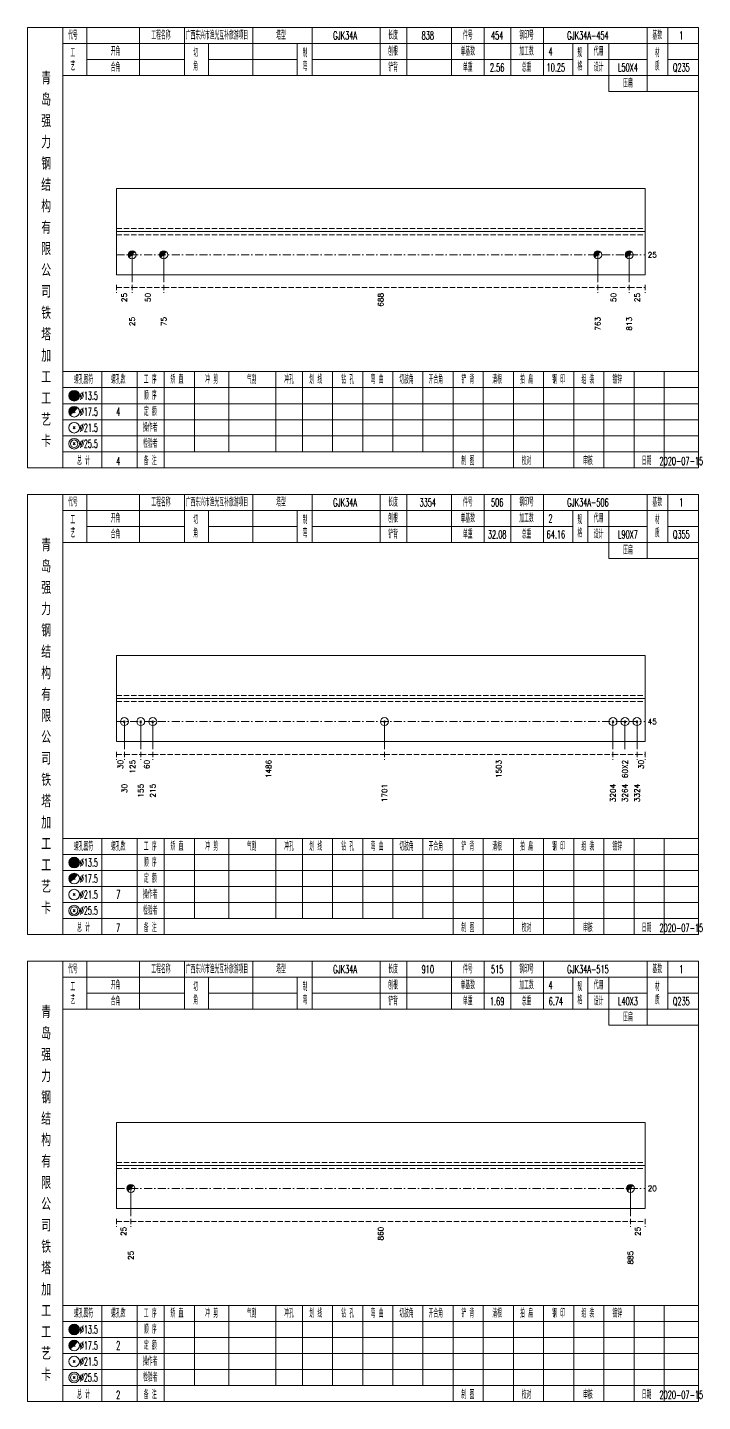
# Model space of a CAD drawing. Extents: x 0 to 2606, y -377 to 6479.
# Drawn here: x 523 to 776, y 4200 to 4715 of the extents above; entities that cross this region are included whole.
import ezdxf
from ezdxf.enums import TextEntityAlignment as Align

# ---------------------------------------------------------------- set-up
doc = ezdxf.new("R2010")
doc.units = 0
doc.header["$MEASUREMENT"] = 0
doc.linetypes.add('一点画线', pattern=[5.2, 3, -1, 0.2, -1])
doc.linetypes.add('虚线', pattern=[2.75, 2, -0.75])
doc.layers.get('0').update_dxf_attribs({"linetype": 'CONTINUOUS', "lineweight": 25})
doc.layers.add('1', color=7, linetype='CONTINUOUS', lineweight=25)
doc.layers.add('4', color=7, linetype='CONTINUOUS', lineweight=25)
doc.styles.get("Standard").update_dxf_attribs({"font": 'simplex.shx', "width": 0.7, "height": 3, "bigfont": 'gbhzfs.shx'})

msp = doc.modelspace()

# ---------------------------------------------------------------- linework, layer by layer
at = {"color": 7, "linetype": 'Continuous', "lineweight": 18}
for p, q in [((556.1, 4654.7), (556.1, 4622.3)), ((556.1, 4654.7), (754.2, 4654.7)), ((754.2, 4654.7), (754.2, 4622.3)), ((556.1, 4638.5), (754.2, 4638.5)), ((556.1, 4479.67), (556.1, 4447.33)), ((556.1, 4479.67), (754.2, 4479.67)), ((754.2, 4479.67), (754.2, 4447.33)), ((556.1, 4463.5), (754.2, 4463.5)), ((556.1, 4304.62), (556.1, 4272.38)), ((556.1, 4304.62), (754.2, 4304.62)), ((754.2, 4304.62), (754.2, 4272.38)), ((556.1, 4288.5), (754.2, 4288.5))]:
    msp.add_line(p, q, dxfattribs=at)
at = {"color": 1, "linetype": '虚线', "lineweight": 18}
for p, q in [((556.1, 4639.7), (754.2, 4639.7)), ((556.1, 4637.3), (754.2, 4637.3)), ((556.1, 4464.67), (754.2, 4464.67)), ((556.1, 4462.33), (754.2, 4462.33)), ((556.1, 4289.62), (754.2, 4289.62)), ((556.1, 4287.38), (754.2, 4287.38))]:
    msp.add_line(p, q, dxfattribs=at)
at = {"color": 3, "linetype": '一点画线', "lineweight": 13}
for p, q in [((556.1, 4629.8), (754.2, 4629.8)), ((556.1, 4454.83), (754.2, 4454.83)), ((556.1, 4279.88), (754.2, 4279.88))]:
    msp.add_line(p, q, dxfattribs=at)
at = {"color": 7, "linetype": 'Continuous', "lineweight": 13}
for p, q in [((562.01, 4629.8), (562.01, 4619.5)), ((573.83, 4629.8), (573.83, 4619.5)), ((736.47, 4629.8), (736.47, 4619.5)), ((748.29, 4629.8), (748.29, 4619.5)), ((559.1, 4454.83), (559.1, 4444.5)), ((565.25, 4454.83), (565.25, 4444.5)), ((569.75, 4454.83), (569.75, 4444.5)), ((656.57, 4454.83), (656.57, 4444.5)), ((742.2, 4454.83), (742.2, 4444.5)), ((746.7, 4454.83), (746.7, 4444.5)), ((751.2, 4454.83), (751.2, 4444.5)), ((561.54, 4279.88), (561.54, 4269.5)), ((748.76, 4279.88), (748.76, 4269.5))]:
    msp.add_line(p, q, dxfattribs=at)
at = {"color": 8, "linetype": '虚线', "lineweight": 9}
for p, q in [((556.1, 4618.5), (556.1, 4615.5)), ((556.1, 4617.5), (562.01, 4617.5)), ((562.01, 4618.5), (562.01, 4615.5)), ((562.01, 4618.5), (562.01, 4615.5)), ((562.01, 4617.5), (573.83, 4617.5)), ((573.83, 4618.5), (573.83, 4615.5)), ((573.83, 4618.5), (573.83, 4615.5)), ((573.83, 4617.5), (736.47, 4617.5)), ((736.47, 4618.5), (736.47, 4615.5)), ((736.47, 4618.5), (736.47, 4615.5)), ((736.47, 4617.5), (748.29, 4617.5)), ((748.29, 4618.5), (748.29, 4615.5)), ((748.29, 4618.5), (748.29, 4615.5)), ((748.29, 4617.5), (754.2, 4617.5)), ((754.2, 4618.5), (754.2, 4615.5)), ((556.1, 4443.5), (556.1, 4440.5)), ((556.1, 4442.5), (559.1, 4442.5)), ((559.1, 4443.5), (559.1, 4440.5)), ((559.1, 4443.5), (559.1, 4440.5)), ((559.1, 4442.5), (565.25, 4442.5)), ((565.25, 4443.5), (565.25, 4440.5)), ((565.25, 4443.5), (565.25, 4440.5)), ((565.25, 4442.5), (569.75, 4442.5)), ((569.75, 4443.5), (569.75, 4440.5)), ((569.75, 4443.5), (569.75, 4440.5)), ((569.75, 4442.5), (656.57, 4442.5)), ((656.57, 4443.5), (656.57, 4440.5)), ((656.57, 4443.5), (656.57, 4440.5)), ((656.57, 4442.5), (742.2, 4442.5)), ((742.2, 4443.5), (742.2, 4440.5)), ((742.2, 4443.5), (742.2, 4440.5)), ((742.2, 4442.5), (751.2, 4442.5)), ((751.2, 4443.5), (751.2, 4440.5)), ((751.2, 4443.5), (751.2, 4440.5)), ((751.2, 4442.5), (754.2, 4442.5)), ((754.2, 4443.5), (754.2, 4440.5)), ((556.1, 4268.5), (556.1, 4265.5)), ((556.1, 4267.5), (561.54, 4267.5)), ((561.54, 4268.5), (561.54, 4265.5)), ((561.54, 4268.5), (561.54, 4265.5)), ((561.54, 4267.5), (748.76, 4267.5)), ((748.76, 4268.5), (748.76, 4265.5)), ((748.76, 4268.5), (748.76, 4265.5)), ((748.76, 4267.5), (754.2, 4267.5)), ((754.2, 4268.5), (754.2, 4265.5))]:
    msp.add_line(p, q, dxfattribs=at)
at = {"layer": '1', "color": 7, "linetype": 'Continuous', "lineweight": 0}
for p, q in [((561.71, 4629.5), (562.31, 4630.1)), ((561.71, 4630.1), (562.31, 4629.5)), ((573.53, 4629.5), (574.13, 4630.1)), ((573.53, 4630.1), (574.13, 4629.5)), ((736.17, 4629.5), (736.77, 4630.1)), ((736.17, 4630.1), (736.77, 4629.5)), ((747.99, 4629.5), (748.59, 4630.1)), ((747.99, 4630.1), (748.59, 4629.5)), ((561.24, 4279.57), (561.84, 4280.18)), ((561.24, 4280.18), (561.84, 4279.57)), ((748.46, 4279.57), (749.06, 4280.18)), ((748.46, 4280.18), (749.06, 4279.57))]:
    msp.add_line(p, q, dxfattribs=at)
at = {"layer": '1', "color": 7, "linetype": 'Continuous', "lineweight": 18}
for p, q in [((556.1, 4622.3), (754.2, 4622.3)), ((556.1, 4447.33), (754.2, 4447.33)), ((556.1, 4272.38), (754.2, 4272.38))]:
    msp.add_line(p, q, dxfattribs=at)
at = {"layer": '1', "color": 7, "linetype": 'Continuous', "lineweight": 13}
for p, q in [((558.8, 4454.53), (559.4, 4455.13)), ((559.4, 4454.53), (558.8, 4455.13)), ((564.95, 4454.53), (565.55, 4455.13)), ((565.55, 4454.53), (564.95, 4455.13)), ((569.45, 4454.53), (570.05, 4455.13)), ((570.05, 4454.53), (569.45, 4455.13)), ((656.27, 4454.53), (656.87, 4455.13)), ((656.87, 4454.53), (656.27, 4455.13)), ((741.9, 4454.53), (742.5, 4455.13)), ((742.5, 4454.53), (741.9, 4455.13)), ((746.4, 4454.53), (747, 4455.13)), ((747, 4454.53), (746.4, 4455.13)), ((750.9, 4454.53), (751.5, 4455.13)), ((751.5, 4454.53), (750.9, 4455.13))]:
    msp.add_line(p, q, dxfattribs=at)
for centre in [(562.01, 4629.8), (573.83, 4629.8), (736.47, 4629.8), (748.29, 4629.8), (559.1, 4454.83), (565.25, 4454.83), (569.75, 4454.83), (656.57, 4454.83), (742.2, 4454.83), (746.7, 4454.83), (751.2, 4454.83), (561.54, 4279.88), (748.76, 4279.88)]:
    msp.add_circle(centre, 1.5, dxfattribs=at)
for centre, radius in [((562.01, 4629.8), 1.35), ((562.01, 4629.8), 1.2), ((562.01, 4629.8), 1.05), ((562.01, 4629.8), 0.9), ((562.01, 4629.8), 0.75), ((562.01, 4629.8), 0.6), ((562.01, 4629.8), 0.45), ((562.01, 4629.8), 0.3), ((562.01, 4629.8), 0.15), ((573.83, 4629.8), 1.35), ((573.83, 4629.8), 1.2), ((573.83, 4629.8), 1.05), ((573.83, 4629.8), 0.9), ((573.83, 4629.8), 0.75), ((573.83, 4629.8), 0.6), ((573.83, 4629.8), 0.45), ((573.83, 4629.8), 0.3), ((573.83, 4629.8), 0.15), ((736.47, 4629.8), 1.35), ((736.47, 4629.8), 1.2), ((736.47, 4629.8), 1.05), ((736.47, 4629.8), 0.9), ((736.47, 4629.8), 0.75), ((736.47, 4629.8), 0.6), ((736.47, 4629.8), 0.45), ((736.47, 4629.8), 0.3), ((736.47, 4629.8), 0.15), ((748.29, 4629.8), 1.35), ((748.29, 4629.8), 1.2), ((748.29, 4629.8), 1.05), ((748.29, 4629.8), 0.9), ((748.29, 4629.8), 0.75), ((748.29, 4629.8), 0.6), ((748.29, 4629.8), 0.45), ((748.29, 4629.8), 0.3), ((748.29, 4629.8), 0.15), ((561.54, 4279.88), 1.35), ((561.54, 4279.88), 1.2), ((561.54, 4279.88), 1.05), ((561.54, 4279.88), 0.9), ((561.54, 4279.88), 0.75), ((561.54, 4279.88), 0.6), ((561.54, 4279.88), 0.45), ((561.54, 4279.88), 0.3), ((561.54, 4279.88), 0.15), ((748.76, 4279.88), 1.35), ((748.76, 4279.88), 1.2), ((748.76, 4279.88), 1.05), ((748.76, 4279.88), 0.9), ((748.76, 4279.88), 0.75), ((748.76, 4279.88), 0.6), ((748.76, 4279.88), 0.45), ((748.76, 4279.88), 0.3), ((748.76, 4279.88), 0.15)]:
    msp.add_arc(centre, radius, 45, 225, dxfattribs=at)
at = {"layer": '4', "color": 1, "linetype": 'Continuous', "lineweight": 18}
for p, q in [((536.1, 4550), (536.1, 4715)), ((545, 4697), (545, 4715)), ((564.8, 4697), (564.8, 4715)), ((581.6, 4697), (581.6, 4715)), ((607.2, 4697), (607.2, 4715)), ((629.5, 4697), (629.5, 4715)), ((655, 4697), (655, 4715)), ((665, 4697), (665, 4715)), ((681.7, 4697), (681.7, 4715)), ((693.9, 4697), (693.9, 4715)), ((703.9, 4697), (703.9, 4715)), ((716.1, 4697), (716.1, 4715)), ((755, 4691), (755, 4715)), ((762.8, 4697), (762.8, 4715)), ((536.1, 4709), (774.2, 4709)), ((590.6, 4697), (590.6, 4709)), ((623.9, 4697), (623.9, 4709)), ((727.2, 4697), (727.2, 4709)), ((732.8, 4697), (732.8, 4709)), ((740.6, 4691), (740.6, 4709)), ((545, 4703), (581.6, 4703)), ((590.6, 4703), (623.9, 4703)), ((629.5, 4703), (727.2, 4703)), ((732.8, 4703), (755, 4703)), ((762.8, 4703), (774.2, 4703)), ((536.1, 4697), (774.2, 4697)), ((740.6, 4691), (774.2, 4691)), ((536.1, 4586), (774.2, 4586)), ((550.6, 4550), (550.6, 4586)), ((563.9, 4550), (563.9, 4586)), ((574, 4550), (574, 4586)), ((585.4, 4556), (585.4, 4586)), ((598.3, 4556), (598.3, 4586)), ((615.9, 4556), (615.9, 4586)), ((625.8, 4556), (625.8, 4586)), ((637.1, 4556), (637.1, 4586)), ((648.4, 4556), (648.4, 4586)), ((659.7, 4556), (659.7, 4586)), ((670.9, 4556), (670.9, 4586)), ((682.3, 4556), (682.3, 4586)), ((693.6, 4556), (693.6, 4586)), ((704.9, 4556), (704.9, 4586)), ((716.2, 4556), (716.2, 4586)), ((727.5, 4556), (727.5, 4586)), ((738.8, 4556), (738.8, 4586)), ((750.1, 4556), (750.1, 4586)), ((761.4, 4556), (761.4, 4586)), ((536.1, 4580), (774.2, 4580)), ((536.1, 4574), (774.2, 4574)), ((536.1, 4568), (774.2, 4568)), ((536.1, 4562), (774.2, 4562)), ((536.1, 4556), (774.2, 4556)), ((682.3, 4550), (682.3, 4556)), ((693.6, 4550), (693.6, 4556)), ((704.9, 4550), (704.9, 4556)), ((716.2, 4550), (716.2, 4556)), ((727.5, 4550), (727.5, 4556)), ((738.8, 4550), (738.8, 4556)), ((750.1, 4550), (750.1, 4556)), ((761.4, 4550), (761.4, 4556)), ((536.1, 4375), (536.1, 4540)), ((545, 4522), (545, 4540)), ((564.8, 4522), (564.8, 4540)), ((581.6, 4522), (581.6, 4540)), ((607.2, 4522), (607.2, 4540)), ((629.5, 4522), (629.5, 4540)), ((655, 4522), (655, 4540)), ((665, 4522), (665, 4540)), ((681.7, 4522), (681.7, 4540)), ((693.9, 4522), (693.9, 4540)), ((703.9, 4522), (703.9, 4540)), ((716.1, 4522), (716.1, 4540)), ((755, 4516), (755, 4540)), ((762.8, 4522), (762.8, 4540)), ((536.1, 4534), (774.2, 4534)), ((590.6, 4522), (590.6, 4534)), ((623.9, 4522), (623.9, 4534)), ((727.2, 4522), (727.2, 4534)), ((732.8, 4522), (732.8, 4534)), ((740.6, 4516), (740.6, 4534)), ((545, 4528), (581.6, 4528)), ((590.6, 4528), (623.9, 4528)), ((629.5, 4528), (727.2, 4528)), ((732.8, 4528), (755, 4528)), ((762.8, 4528), (774.2, 4528)), ((536.1, 4522), (774.2, 4522)), ((740.6, 4516), (774.2, 4516)), ((536.1, 4411), (774.2, 4411)), ((550.6, 4375), (550.6, 4411)), ((563.9, 4375), (563.9, 4411)), ((574, 4375), (574, 4411)), ((585.4, 4381), (585.4, 4411)), ((598.3, 4381), (598.3, 4411)), ((615.9, 4381), (615.9, 4411)), ((625.8, 4381), (625.8, 4411)), ((637.1, 4381), (637.1, 4411)), ((648.4, 4381), (648.4, 4411)), ((659.7, 4381), (659.7, 4411)), ((670.9, 4381), (670.9, 4411)), ((682.3, 4381), (682.3, 4411)), ((693.6, 4381), (693.6, 4411)), ((704.9, 4381), (704.9, 4411)), ((716.2, 4381), (716.2, 4411)), ((727.5, 4381), (727.5, 4411)), ((738.8, 4381), (738.8, 4411)), ((750.1, 4381), (750.1, 4411)), ((761.4, 4381), (761.4, 4411)), ((536.1, 4405), (774.2, 4405)), ((536.1, 4399), (774.2, 4399)), ((536.1, 4393), (774.2, 4393)), ((536.1, 4387), (774.2, 4387)), ((536.1, 4381), (774.2, 4381)), ((682.3, 4375), (682.3, 4381)), ((693.6, 4375), (693.6, 4381)), ((704.9, 4375), (704.9, 4381)), ((716.2, 4375), (716.2, 4381)), ((727.5, 4375), (727.5, 4381)), ((738.8, 4375), (738.8, 4381)), ((750.1, 4375), (750.1, 4381)), ((761.4, 4375), (761.4, 4381)), ((536.1, 4200), (536.1, 4365)), ((545, 4347), (545, 4365)), ((564.8, 4347), (564.8, 4365)), ((581.6, 4347), (581.6, 4365)), ((607.2, 4347), (607.2, 4365)), ((629.5, 4347), (629.5, 4365)), ((655, 4347), (655, 4365)), ((665, 4347), (665, 4365)), ((681.7, 4347), (681.7, 4365)), ((693.9, 4347), (693.9, 4365)), ((703.9, 4347), (703.9, 4365)), ((716.1, 4347), (716.1, 4365)), ((755, 4341), (755, 4365)), ((762.8, 4347), (762.8, 4365)), ((536.1, 4359), (774.2, 4359)), ((590.6, 4347), (590.6, 4359)), ((623.9, 4347), (623.9, 4359)), ((727.2, 4347), (727.2, 4359)), ((732.8, 4347), (732.8, 4359)), ((740.6, 4341), (740.6, 4359)), ((545, 4353), (581.6, 4353)), ((590.6, 4353), (623.9, 4353)), ((629.5, 4353), (727.2, 4353)), ((732.8, 4353), (755, 4353)), ((762.8, 4353), (774.2, 4353)), ((536.1, 4347), (774.2, 4347)), ((740.6, 4341), (774.2, 4341)), ((536.1, 4236), (774.2, 4236)), ((550.6, 4200), (550.6, 4236)), ((563.9, 4200), (563.9, 4236)), ((574, 4200), (574, 4236)), ((585.4, 4206), (585.4, 4236)), ((598.3, 4206), (598.3, 4236)), ((615.9, 4206), (615.9, 4236)), ((625.8, 4206), (625.8, 4236)), ((637.1, 4206), (637.1, 4236)), ((648.4, 4206), (648.4, 4236)), ((659.7, 4206), (659.7, 4236)), ((670.9, 4206), (670.9, 4236)), ((682.3, 4206), (682.3, 4236)), ((693.6, 4206), (693.6, 4236)), ((704.9, 4206), (704.9, 4236)), ((716.2, 4206), (716.2, 4236)), ((727.5, 4206), (727.5, 4236)), ((738.8, 4206), (738.8, 4236)), ((750.1, 4206), (750.1, 4236)), ((761.4, 4206), (761.4, 4236)), ((536.1, 4230), (774.2, 4230)), ((536.1, 4224), (774.2, 4224)), ((536.1, 4218), (774.2, 4218)), ((536.1, 4212), (774.2, 4212)), ((536.1, 4206), (774.2, 4206)), ((682.3, 4200), (682.3, 4206)), ((693.6, 4200), (693.6, 4206)), ((704.9, 4200), (704.9, 4206)), ((716.2, 4200), (716.2, 4206)), ((727.5, 4200), (727.5, 4206)), ((738.8, 4200), (738.8, 4206)), ((750.1, 4200), (750.1, 4206)), ((761.4, 4200), (761.4, 4206))]:
    msp.add_line(p, q, dxfattribs=at)
at = {"layer": '4', "color": 7, "linetype": 'Continuous', "lineweight": 13}
for p, q in [((540.1, 4576.8), (540.5, 4577.2)), ((540.5, 4576.8), (540.1, 4577.2)), ((539.9, 4564.6), (540.7, 4565.4)), ((540.7, 4564.6), (539.9, 4565.4)), ((539.9, 4558.6), (540.7, 4559.4)), ((540.7, 4558.6), (539.9, 4559.4)), ((540.1, 4401.8), (540.5, 4402.2)), ((540.5, 4401.8), (540.1, 4402.2)), ((539.9, 4389.6), (540.7, 4390.4)), ((540.7, 4389.6), (539.9, 4390.4)), ((539.9, 4383.6), (540.7, 4384.4)), ((540.7, 4383.6), (539.9, 4384.4)), ((540.1, 4226.8), (540.5, 4227.2)), ((540.5, 4226.8), (540.1, 4227.2)), ((539.9, 4214.6), (540.7, 4215.4)), ((540.7, 4214.6), (539.9, 4215.4)), ((539.9, 4208.6), (540.7, 4209.4)), ((540.7, 4208.6), (539.9, 4209.4))]:
    msp.add_line(p, q, dxfattribs=at)
at = {"layer": '4', "color": 7, "linetype": 'Continuous', "lineweight": 0}
for p, q in [((539.9, 4570.6), (540.7, 4571.4)), ((539.9, 4571.4), (540.7, 4570.6)), ((539.9, 4395.6), (540.7, 4396.4)), ((539.9, 4396.4), (540.7, 4395.6)), ((539.9, 4220.6), (540.7, 4221.4)), ((539.9, 4221.4), (540.7, 4220.6))]:
    msp.add_line(p, q, dxfattribs=at)
at = {"layer": '4', "color": 1, "linetype": 'Continuous', "lineweight": 18}
for points in [[(522.8, 4715), (522.8, 4550), (774.2, 4550), (774.2, 4715)], [(522.8, 4540), (522.8, 4375), (774.2, 4375), (774.2, 4540)], [(522.8, 4365), (522.8, 4200), (774.2, 4200), (774.2, 4365)]]:
    msp.add_lwpolyline(points, close=True, dxfattribs=at)
at = {"layer": '4', "color": 7, "linetype": 'Continuous', "lineweight": 13}
for centre, radius in [((540.3, 4577), 2), ((540.3, 4577), 1.8), ((540.3, 4577), 1.6), ((540.3, 4577), 1.4), ((540.3, 4577), 1.2), ((540.3, 4577), 1), ((540.3, 4577), 0.8), ((540.3, 4577), 0.6), ((540.3, 4577), 0.4), ((540.3, 4577), 0.2), ((540.3, 4571), 2), ((540.3, 4565), 2), ((540.3, 4559), 2), ((540.3, 4559), 1.4), ((540.3, 4402), 2), ((540.3, 4402), 1.8), ((540.3, 4402), 1.6), ((540.3, 4402), 1.4), ((540.3, 4402), 1.2), ((540.3, 4402), 1), ((540.3, 4402), 0.8), ((540.3, 4402), 0.6), ((540.3, 4402), 0.4), ((540.3, 4402), 0.2), ((540.3, 4396), 2), ((540.3, 4390), 2), ((540.3, 4384), 2), ((540.3, 4384), 1.4), ((540.3, 4227), 2), ((540.3, 4227), 1.8), ((540.3, 4227), 1.6), ((540.3, 4227), 1.4), ((540.3, 4227), 1.2), ((540.3, 4221), 2), ((540.3, 4227), 1), ((540.3, 4227), 0.8), ((540.3, 4227), 0.6), ((540.3, 4227), 0.4), ((540.3, 4227), 0.2), ((540.3, 4215), 2), ((540.3, 4209), 2), ((540.3, 4209), 1.4)]:
    msp.add_circle(centre, radius, dxfattribs=at)
for centre, radius in [((540.3, 4571), 1.8), ((540.3, 4571), 1.6), ((540.3, 4571), 1.4), ((540.3, 4571), 1.2), ((540.3, 4571), 1), ((540.3, 4571), 0.8), ((540.3, 4571), 0.6), ((540.3, 4571), 0.4), ((540.3, 4571), 0.2), ((540.3, 4396), 1.8), ((540.3, 4396), 1.6), ((540.3, 4396), 1.4), ((540.3, 4396), 1.2), ((540.3, 4396), 1), ((540.3, 4396), 0.8), ((540.3, 4396), 0.6), ((540.3, 4396), 0.4), ((540.3, 4396), 0.2), ((540.3, 4221), 1.8), ((540.3, 4221), 1.6), ((540.3, 4221), 1.4), ((540.3, 4221), 1.2), ((540.3, 4221), 1), ((540.3, 4221), 0.8), ((540.3, 4221), 0.6), ((540.3, 4221), 0.4), ((540.3, 4221), 0.2)]:
    msp.add_arc(centre, radius, 45, 225, dxfattribs=at)

# ---------------------------------------------------------------- texts
at = {"color": 7, "linetype": 'Continuous', "lineweight": 13}
for s, p in [('25', (755.2, 4629.8)), ('45', (755.2, 4454.83)), ('20', (755.2, 4279.88))]:
    msp.add_text(s, height=2, dxfattribs=at).set_placement(p, align=Align.MIDDLE_LEFT)
at = {"color": 8, "linetype": 'Continuous', "lineweight": 9}
for s, p in [('25', (559.05, 4615.5)), ('50', (567.92, 4615.5)), ('688', (655.15, 4615.5)), ('50', (742.38, 4615.5)), ('25', (751.25, 4615.5)), ('30', (557.6, 4440.5)), ('125', (562.18, 4440.5)), ('60', (567.5, 4440.5)), ('1486', (613.16, 4440.5)), ('1503', (699.38, 4440.5)), ('60X2', (746.7, 4440.5)), ('30', (752.7, 4440.5)), ('25', (558.82, 4265.5)), ('860', (655.15, 4265.5)), ('25', (751.48, 4265.5))]:
    msp.add_text(s, height=2, rotation=90, dxfattribs=at).set_placement(p, align=Align.MIDDLE_RIGHT)
at = {"layer": '1', "color": 7, "linetype": 'Continuous', "lineweight": 13}
for s, p in [('25', (562.01, 4606.5)), ('75', (573.83, 4606.5)), ('763', (736.47, 4606.5)), ('813', (748.29, 4606.5)), ('30', (559.1, 4431.5)), ('155', (565.25, 4431.5)), ('215', (569.75, 4431.5)), ('1701', (656.57, 4431.5)), ('3204', (742.2, 4431.5)), ('3264', (746.7, 4431.5)), ('3324', (751.2, 4431.5)), ('25', (561.54, 4256.5)), ('885', (748.76, 4256.5))]:
    msp.add_text(s, height=2, rotation=90, dxfattribs=at).set_placement(p, align=Align.MIDDLE_RIGHT)
at = {"layer": '4', "color": 1, "linetype": 'Continuous', "lineweight": 13}
for s, height, width, p in [('代号', 3, 0.6, (539.8, 4712)), ('工程名称', 3, 0.6, (572.8, 4712)), ('广西东兴市渔光互补旅游项目', 3, 0.6, (593.8, 4712)), ('塔型', 3, 0.6, (617.8, 4712)), ('GJK34A', 3, 0.6, (641.8, 4712)), ('长度', 3, 0.6, (659.8, 4712)), ('838', 3, 0.6, (672.8, 4712)), ('件号', 3, 0.6, (687.8, 4712)), ('454', 3, 0.6, (698.8, 4712)), ('钢印号', 3, 0.6, (709.8, 4712)), ('GJK34A-454', 3, 0.6, (732.8, 4712)), ('基数', 3, 0.6, (758.8, 4712)), ('1', 3, 0.6, (767.8, 4712)), ('开角', 3, 0.6, (555.8, 4706)), ('制', 3, 0.6, (626.8, 4705.4)), ('刨根', 3, 0.6, (659.8, 4706)), ('单基数', 3, 0.6, (687.8, 4706)), ('加工数', 3, 0.6, (709.8, 4706)), ('4', 3, 0.6, (718.8, 4706)), ('规', 3, 0.6, (729.8, 4705.4)), ('代用', 3, 0.6, (736.8, 4706)), ('材', 3, 0.6, (758.8, 4705.4)), ('工', 3, 0.6, (539.8, 4705.4)), ('艺', 3, 0.6, (539.8, 4700.4)), ('切', 3, 0.6, (585.8, 4705.4)), ('角', 3, 0.6, (585.8, 4700.4)), ('弯', 3, 0.6, (626.8, 4700.4)), ('格', 3, 0.6, (729.8, 4700.4)), ('质', 3, 0.6, (758.8, 4700.4)), ('青', 4.6, 0.8, (529.8, 4696)), ('合角', 3, 0.6, (555.8, 4700)), ('铲背', 3, 0.6, (659.8, 4700)), ('单重', 3, 0.6, (687.8, 4700)), ('2.56', 3, 0.6, (698.8, 4700)), ('总重', 3, 0.6, (709.8, 4700)), ('10.25', 3, 0.6, (720.8, 4700)), ('设计', 3, 0.6, (736.8, 4700)), ('L50X4', 3, 0.6, (747.8, 4700)), ('Q235', 3, 0.6, (767.8, 4700)), ('压扁', 3, 0.6, (747.8, 4694)), ('岛', 4.6, 0.8, (529.8, 4688)), ('强', 4.6, 0.8, (529.8, 4680)), ('力', 4.6, 0.8, (529.8, 4672)), ('钢', 4.6, 0.8, (529.8, 4664)), ('结', 4.6, 0.8, (529.8, 4656)), ('构', 4.6, 0.8, (529.8, 4648)), ('有', 4.6, 0.8, (529.8, 4640)), ('限', 4.6, 0.8, (529.8, 4632)), ('公', 4.6, 0.8, (529.8, 4624)), ('司', 4.6, 0.8, (529.8, 4616)), ('铁', 4.6, 0.8, (529.8, 4608)), ('塔', 4.6, 0.8, (529.8, 4600)), ('加', 4.6, 0.8, (529.8, 4592)), ('工', 4.6, 0.8, (529.8, 4584)), ('螺孔图符', 3, 0.6, (543.8, 4583)), ('螺孔数', 3, 0.6, (556.8, 4583)), ('工 序', 3, 0.6, (568.8, 4583)), ('矫 直', 3, 0.6, (578.8, 4583)), ('冲 剪', 3, 0.6, (591.8, 4583)), ('气割', 3, 0.6, (606.8, 4583)), ('冲孔', 3, 0.6, (620.8, 4583)), ('划 线', 3, 0.6, (630.8, 4583)), ('钻 孔', 3, 0.6, (642.8, 4583)), ('弯 曲', 3, 0.6, (653.8, 4583)), ('切肢角', 3, 0.6, (664.8, 4583)), ('开合角', 3, 0.6, (675.8, 4583)), ('铲 背', 3, 0.6, (687.8, 4583)), ('清根', 3, 0.6, (698.8, 4583)), ('拍 扁', 3, 0.6, (709.8, 4583)), ('钢 印', 3, 0.6, (721.8, 4583)), ('组 装', 3, 0.6, (732.8, 4583)), ('镀锌', 3, 0.6, (743.8, 4583)), ('%%C13.5', 3, 0.5, (545.8, 4577)), ('顺 序', 3, 0.6, (568.8, 4577)), ('工', 4.6, 0.8, (529.8, 4576)), ('艺', 4.6, 0.8, (529.8, 4568)), ('%%C17.5', 3, 0.5, (545.8, 4571)), ('4', 3.2, 0.6, (556.8, 4571)), ('定 额', 3, 0.6, (568.8, 4571)), ('%%C21.5', 3, 0.5, (545.8, 4565)), ('操作者', 3, 0.6, (568.8, 4565)), ('卡', 4.6, 0.8, (529.8, 4560)), ('%%C25.5', 3, 0.5, (545.8, 4559)), ('检验者', 3, 0.6, (568.8, 4559)), ('总 计', 3, 0.6, (543.8, 4552.5)), ('4', 3, 0.6, (556.8, 4552.5)), ('备 注', 3, 0.6, (568.8, 4552.5)), ('制 图', 3, 0.6, (687.8, 4552.5)), ('校对', 3, 0.6, (709.8, 4552.5)), ('审核', 3, 0.6, (732.8, 4552.5)), ('日期', 3, 0.6, (754.8, 4552.5)), ('2020-07-15', 3, 0.6, (767.8, 4552.5)), ('代号', 3, 0.6, (539.8, 4537)), ('工程名称', 3, 0.6, (572.8, 4537)), ('广西东兴市渔光互补旅游项目', 3, 0.6, (593.8, 4537)), ('塔型', 3, 0.6, (617.8, 4537)), ('GJK34A', 3, 0.6, (641.8, 4537)), ('长度', 3, 0.6, (659.8, 4537)), ('3354', 3, 0.6, (672.8, 4537)), ('件号', 3, 0.6, (687.8, 4537)), ('506', 3, 0.6, (698.8, 4537)), ('钢印号', 3, 0.6, (709.8, 4537)), ('GJK34A-506', 3, 0.6, (732.8, 4537)), ('基数', 3, 0.6, (758.8, 4537)), ('1', 3, 0.6, (767.8, 4537)), ('开角', 3, 0.6, (555.8, 4531)), ('切', 3, 0.6, (585.8, 4530.4)), ('制', 3, 0.6, (626.8, 4530.4)), ('刨根', 3, 0.6, (659.8, 4531)), ('单基数', 3, 0.6, (687.8, 4531)), ('加工数', 3, 0.6, (709.8, 4531)), ('2', 3, 0.6, (718.8, 4531)), ('规', 3, 0.6, (729.8, 4530.4)), ('代用', 3, 0.6, (736.8, 4531)), ('材', 3, 0.6, (758.8, 4530.4)), ('工', 3, 0.6, (539.8, 4530.4)), ('艺', 3, 0.6, (539.8, 4525.4)), ('角', 3, 0.6, (585.8, 4525.4)), ('弯', 3, 0.6, (626.8, 4525.4)), ('格', 3, 0.6, (729.8, 4525.4)), ('质', 3, 0.6, (758.8, 4525.4)), ('青', 4.6, 0.8, (529.8, 4521)), ('合角', 3, 0.6, (555.8, 4525)), ('铲背', 3, 0.6, (659.8, 4525)), ('单重', 3, 0.6, (687.8, 4525)), ('32.08', 3, 0.6, (698.8, 4525)), ('总重', 3, 0.6, (709.8, 4525)), ('64.16', 3, 0.6, (720.8, 4525)), ('设计', 3, 0.6, (736.8, 4525)), ('L90X7', 3, 0.6, (747.8, 4525)), ('Q355', 3, 0.6, (767.8, 4525)), ('压扁', 3, 0.6, (747.8, 4519)), ('岛', 4.6, 0.8, (529.8, 4513)), ('强', 4.6, 0.8, (529.8, 4505)), ('力', 4.6, 0.8, (529.8, 4497)), ('钢', 4.6, 0.8, (529.8, 4489)), ('结', 4.6, 0.8, (529.8, 4481)), ('构', 4.6, 0.8, (529.8, 4473)), ('有', 4.6, 0.8, (529.8, 4465)), ('限', 4.6, 0.8, (529.8, 4457)), ('公', 4.6, 0.8, (529.8, 4449)), ('司', 4.6, 0.8, (529.8, 4441)), ('铁', 4.6, 0.8, (529.8, 4433)), ('塔', 4.6, 0.8, (529.8, 4425)), ('加', 4.6, 0.8, (529.8, 4417)), ('工', 4.6, 0.8, (529.8, 4409)), ('螺孔图符', 3, 0.6, (543.8, 4408)), ('螺孔数', 3, 0.6, (556.8, 4408)), ('工 序', 3, 0.6, (568.8, 4408)), ('矫 直', 3, 0.6, (578.8, 4408)), ('冲 剪', 3, 0.6, (591.8, 4408)), ('气割', 3, 0.6, (606.8, 4408)), ('冲孔', 3, 0.6, (620.8, 4408)), ('划 线', 3, 0.6, (630.8, 4408)), ('钻 孔', 3, 0.6, (642.8, 4408)), ('弯 曲', 3, 0.6, (653.8, 4408)), ('切肢角', 3, 0.6, (664.8, 4408)), ('开合角', 3, 0.6, (675.8, 4408)), ('铲 背', 3, 0.6, (687.8, 4408)), ('清根', 3, 0.6, (698.8, 4408)), ('拍 扁', 3, 0.6, (709.8, 4408)), ('钢 印', 3, 0.6, (721.8, 4408)), ('组 装', 3, 0.6, (732.8, 4408)), ('镀锌', 3, 0.6, (743.8, 4408)), ('%%C13.5', 3, 0.5, (545.8, 4402)), ('顺 序', 3, 0.6, (568.8, 4402)), ('工', 4.6, 0.8, (529.8, 4401)), ('艺', 4.6, 0.8, (529.8, 4393)), ('%%C17.5', 3, 0.5, (545.8, 4396)), ('定 额', 3, 0.6, (568.8, 4396)), ('%%C21.5', 3, 0.5, (545.8, 4390)), ('7', 3.2, 0.6, (556.8, 4390)), ('操作者', 3, 0.6, (568.8, 4390)), ('卡', 4.6, 0.8, (529.8, 4385)), ('%%C25.5', 3, 0.5, (545.8, 4384)), ('检验者', 3, 0.6, (568.8, 4384)), ('总 计', 3, 0.6, (543.8, 4377.5)), ('7', 3, 0.6, (556.8, 4377.5)), ('备 注', 3, 0.6, (568.8, 4377.5)), ('制 图', 3, 0.6, (687.8, 4377.5)), ('校对', 3, 0.6, (709.8, 4377.5)), ('审核', 3, 0.6, (732.8, 4377.5)), ('日期', 3, 0.6, (754.8, 4377.5)), ('2020-07-15', 3, 0.6, (767.8, 4377.5)), ('代号', 3, 0.6, (539.8, 4362)), ('工程名称', 3, 0.6, (572.8, 4362)), ('广西东兴市渔光互补旅游项目', 3, 0.6, (593.8, 4362)), ('塔型', 3, 0.6, (617.8, 4362)), ('GJK34A', 3, 0.6, (641.8, 4362)), ('长度', 3, 0.6, (659.8, 4362)), ('910', 3, 0.6, (672.8, 4362)), ('件号', 3, 0.6, (687.8, 4362)), ('515', 3, 0.6, (698.8, 4362)), ('钢印号', 3, 0.6, (709.8, 4362)), ('GJK34A-515', 3, 0.6, (732.8, 4362)), ('基数', 3, 0.6, (758.8, 4362)), ('1', 3, 0.6, (767.8, 4362)), ('开角', 3, 0.6, (555.8, 4356)), ('切', 3, 0.6, (585.8, 4355.4)), ('制', 3, 0.6, (626.8, 4355.4)), ('刨根', 3, 0.6, (659.8, 4356)), ('单基数', 3, 0.6, (687.8, 4356)), ('加工数', 3, 0.6, (709.8, 4356)), ('4', 3, 0.6, (718.8, 4356)), ('规', 3, 0.6, (729.8, 4355.4)), ('代用', 3, 0.6, (736.8, 4356)), ('材', 3, 0.6, (758.8, 4355.4)), ('工', 3, 0.6, (539.8, 4355.4)), ('艺', 3, 0.6, (539.8, 4350.4)), ('合角', 3, 0.6, (555.8, 4350)), ('角', 3, 0.6, (585.8, 4350.4)), ('弯', 3, 0.6, (626.8, 4350.4)), ('铲背', 3, 0.6, (659.8, 4350)), ('单重', 3, 0.6, (687.8, 4350)), ('总重', 3, 0.6, (709.8, 4350)), ('格', 3, 0.6, (729.8, 4350.4)), ('设计', 3, 0.6, (736.8, 4350)), ('质', 3, 0.6, (758.8, 4350.4)), ('青', 4.6, 0.8, (529.8, 4346)), ('1.69', 3, 0.6, (698.8, 4350)), ('6.74', 3, 0.6, (720.8, 4350)), ('L40X3', 3, 0.6, (747.8, 4350)), ('Q235', 3, 0.6, (767.8, 4350)), ('压扁', 3, 0.6, (747.8, 4344)), ('岛', 4.6, 0.8, (529.8, 4338)), ('强', 4.6, 0.8, (529.8, 4330)), ('力', 4.6, 0.8, (529.8, 4322)), ('钢', 4.6, 0.8, (529.8, 4314)), ('结', 4.6, 0.8, (529.8, 4306)), ('构', 4.6, 0.8, (529.8, 4298)), ('有', 4.6, 0.8, (529.8, 4290)), ('限', 4.6, 0.8, (529.8, 4282)), ('公', 4.6, 0.8, (529.8, 4274)), ('司', 4.6, 0.8, (529.8, 4266)), ('铁', 4.6, 0.8, (529.8, 4258)), ('塔', 4.6, 0.8, (529.8, 4250)), ('加', 4.6, 0.8, (529.8, 4242)), ('工', 4.6, 0.8, (529.8, 4234)), ('螺孔图符', 3, 0.6, (543.8, 4233)), ('螺孔数', 3, 0.6, (556.8, 4233)), ('工 序', 3, 0.6, (568.8, 4233)), ('矫 直', 3, 0.6, (578.8, 4233)), ('冲 剪', 3, 0.6, (591.8, 4233)), ('气割', 3, 0.6, (606.8, 4233)), ('冲孔', 3, 0.6, (620.8, 4233)), ('划 线', 3, 0.6, (630.8, 4233)), ('钻 孔', 3, 0.6, (642.8, 4233)), ('弯 曲', 3, 0.6, (653.8, 4233)), ('切肢角', 3, 0.6, (664.8, 4233)), ('开合角', 3, 0.6, (675.8, 4233)), ('铲 背', 3, 0.6, (687.8, 4233)), ('清根', 3, 0.6, (698.8, 4233)), ('拍 扁', 3, 0.6, (709.8, 4233)), ('钢 印', 3, 0.6, (721.8, 4233)), ('组 装', 3, 0.6, (732.8, 4233)), ('镀锌', 3, 0.6, (743.8, 4233)), ('工', 4.6, 0.8, (529.8, 4226)), ('%%C13.5', 3, 0.5, (545.8, 4227)), ('顺 序', 3, 0.6, (568.8, 4227)), ('艺', 4.6, 0.8, (529.8, 4218)), ('%%C17.5', 3, 0.5, (545.8, 4221)), ('2', 3.2, 0.6, (556.8, 4221)), ('定 额', 3, 0.6, (568.8, 4221)), ('卡', 4.6, 0.8, (529.8, 4210)), ('%%C21.5', 3, 0.5, (545.8, 4215)), ('操作者', 3, 0.6, (568.8, 4215)), ('%%C25.5', 3, 0.5, (545.8, 4209)), ('检验者', 3, 0.6, (568.8, 4209)), ('总 计', 3, 0.6, (543.8, 4202.5)), ('2', 3, 0.6, (556.8, 4202.5)), ('备 注', 3, 0.6, (568.8, 4202.5)), ('制 图', 3, 0.6, (687.8, 4202.5)), ('校对', 3, 0.6, (709.8, 4202.5)), ('审核', 3, 0.6, (732.8, 4202.5)), ('日期', 3, 0.6, (754.8, 4202.5)), ('2020-07-15', 3, 0.6, (767.8, 4202.5))]:
    msp.add_text(s, height=height, dxfattribs=dict(at, width=width)).set_placement(p, align=Align.MIDDLE_CENTER)

doc.saveas('drawing.dxf')
